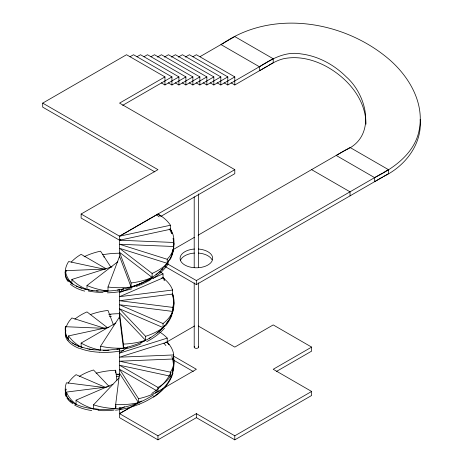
<?xml version="1.0" encoding="UTF-8"?>
<svg xmlns="http://www.w3.org/2000/svg" width="463" height="463" viewBox="0 0 463 463"><rect width="100%" height="100%" fill="white"/><g stroke="black" fill="none" stroke-linecap="round" stroke-linejoin="round"><path stroke-width="0.69" d="M115.831 323.029L81.129 343.066L81.129 347.094A54.298 31.368 -0.1 0 1 68.622 335.883L108.944 327.202M150.631 278.367L152.107 277.435L152.107 273.407A54.374 31.391 0 0 0 167.23 263.325L167.23 259.292L169.742 256.265A54.356 31.386 0 0 0 173.613 247.335L173.741 242.467A54.356 31.38 0 0 0 170.453 229.266L170.453 225.232A54.356 31.38 0 0 0 157.964 214.016L160.25 216.007L159.37 215.214M170.482 257.879C173.087 252.555 174.348 246.524 173.735 240.61M173.868 244.609L173.885 243.11M365.973 124.165C365.868 98.492 346.388 76.829 324.604 65.543C313.243 59.802 300.284 56.44 287.517 58.078C276.932 59.079 268.459 65.96 259.384 70.775L234.799 84.972L231.078 82.825M87.189 348.732L78.421 346.11L74.757 344.403L70.735 341.804L68.402 339.651L66.273 336.589L65.295 333.395L65.48 330.16L65.329 330.97M65.231 332.584L65.242 331.78M168.671 320.315C173.596 312.537 175.321 302.663 172.566 293.802M173.851 304.255L173.885 302.756M65.266 390.656L65.561 389.047C64.068 403.163 82.593 407.446 93.358 408.893C114.176 411.115 135.989 406.45 153.508 394.817M67.963 280.005C65.555 277.493 64.999 273.986 65.352 270.693L105.819 269.026M65.231 272.898L65.295 272.094M173.694 246.814L173.613 247.589M105.095 328.354L65.352 326.71L65.352 330.744L65.48 329.905M115.669 404.598L119.547 373.311L138.53 402.7A54.356 31.38 0 0 1 115.669 404.598L115.669 408.632L115.218 408.69M116.022 405.785L115.669 408.632L114.222 408.557A54.356 31.386 0 0 1 98.758 406.323L93.509 404.87L93.509 408.904L98.752 409.344M173.058 238.347A56.804 41.132 5.9 0 1 173.752 246.501L173.706 246.762M173.625 247.607L172.705 252.069M65.352 330.744L65.468 330.194M171.918 372.802C173.839 367.587 174.395 361.869 173.394 356.4M171.732 255.003L172.253 253.545M170.928 316.079L172.091 313.173M104.823 291.152L107.995 291.042L107.995 287.008L119.547 256.357L131.093 287.008L140.949 283.408L151.372 277.922M171.536 314.614L172.635 311.42L172.635 307.386A54.385 31.397 0 0 0 172.635 294.051L172.635 290.017L171.536 287.581A54.356 31.386 0 0 0 164.718 279.258L163.04 277.887L163.04 273.859A54.379 31.397 0 0 0 159.37 271.318M167.155 263.459L170.477 257.891M169.742 259.292L167.23 263.325L119.547 248.295L152.107 273.407M120.889 348.662C139.265 345.074 158.219 336.566 168.665 320.321M81.129 343.066A54.316 31.357 0 0 0 100.558 350.271L100.558 346.243L119.547 316.848L123.424 348.141L124.871 347.817M120.71 407.805L119.547 409.605L124.501 406.74M168.081 262.104L163.977 267.435L158.907 272.389M166.825 323.064L167.78 321.704M165.088 266.144L166.148 264.819M164.718 325.709L164.209 326.299M164.105 326.415L163.04 327.584A54.368 31.386 0 0 1 145.585 336.317L145.585 340.346L140.335 342.805M123.476 288.501L119.547 292.657L163.04 273.859M162.38 328.29L163.584 327.017M93.509 404.87L119.055 377.86M161.546 269.975L162.785 268.725M159.804 330.75L161.118 329.534M160.25 271.202L154.538 275.803L148.056 279.895M157.009 333.094L158.433 331.936M156.031 274.704L157.489 273.564M163.04 323.55L164.718 322.179A54.356 31.38 0 0 0 171.536 313.856L172.635 311.42L119.547 304.752L163.04 323.55L163.04 327.584L119.547 308.786L145.585 336.317M88.462 289.838L86.986 289.537L86.986 285.503L117.834 261.717M119.547 349.114L120.687 348.234M127.545 346.978L119.547 353.147L167.23 338.112L167.23 342.145L168.868 344.651M150.481 278.46L149.728 278.911M149.179 338.401L150.834 337.405M375.331 177.242C395.541 167.178 416.266 151.702 419.571 127.724C423.726 101.889 409.02 77.008 390.297 60.381C345.763 21.344 273.876 8.704 223.178 43.29L200.068 56.631M345.08 150.278C377.073 137.216 367.333 95.337 346.312 76.91C334.176 64.785 318.243 56.046 301.1 53.922C286.047 51.115 272.285 58.523 260.084 66.342L227.813 84.972L224.092 82.825M343.083 151.442L198.095 235.21M229.914 39.43L234.799 36.577L273.216 58.76L260.084 66.342M268.361 65.659L273.216 62.794L273.216 58.76M336.914 155.059L350.045 147.477L388.463 169.661L388.463 173.689L375.331 181.27M343.129 151.442L344.142 150.851M382.536 173.052L196.381 280.555L166.639 263.383M154.833 171.883L42.712 107.15L42.712 103.116L126.532 54.727L164.95 76.904L164.95 84.972L161.228 82.825M130.022 56.741L133.518 54.727L171.935 76.904L171.935 84.972L168.214 82.825M137.007 56.741L140.503 54.727L178.921 76.904L178.921 84.972L175.199 82.825M143.993 56.741L147.483 54.727L185.9 76.904L185.9 84.972L182.185 82.825M150.979 56.741L154.468 54.727L192.886 76.904L192.886 84.972L189.17 82.825M157.379 57.076L161.454 54.727L199.871 76.904L199.871 84.972L196.156 82.825M164.365 57.076L168.439 54.727L206.857 76.904L206.857 84.972L203.141 82.825M171.351 57.076L175.425 54.727L213.842 76.904L213.842 84.972L210.127 82.825M178.336 57.076L182.41 54.727L220.828 76.904L220.828 84.972L217.106 82.825M185.322 57.076L189.396 54.727L227.813 76.904L227.813 84.972M192.886 56.741L196.381 54.727L234.799 76.904L234.799 84.972M164.95 76.904L119.547 103.116L234.799 169.655L234.799 173.689L160.887 216.36M122.654 105.356L171.935 76.904M164.95 84.972L178.921 76.904M171.935 84.972L185.9 76.904M178.921 84.972L192.886 76.904M185.9 84.972L199.871 76.904M192.886 84.972L206.857 76.904M199.871 84.972L213.842 76.904M206.857 84.972L220.828 76.904M213.842 84.972L227.813 76.904M220.828 84.972L234.799 76.904M173.741 242.467L119.547 240.228L81.129 218.05L81.129 214.016L157.964 169.655L42.712 103.116M81.129 214.016L119.547 236.194L234.799 169.655M119.547 257.833L119.547 236.194L157.987 214.033M120.797 239.504L119.547 240.228L170.448 229.266M172.716 249.858L194.333 237.38M164.782 266.347L196.381 284.589L382.56 177.092M166.639 342.088L194.524 325.993M119.547 407.59L119.547 417.672L157.964 439.85L196.381 417.672L234.799 439.85L311.628 395.489L311.628 391.455L234.799 435.816L196.381 413.638L157.964 435.816L119.547 413.638L141.412 401.016M155.151 393.081L196.381 369.277L173.451 356.041M119.547 413.638L140.619 401.479M155.493 392.896L157.976 391.466L157.964 387.427A54.316 31.357 0 0 0 170.448 376.205L170.448 372.171A54.35 31.38 0 0 0 173.741 358.975L173.625 354.154A54.35 31.38 0 0 0 169.742 345.178L167.23 342.145L119.547 357.181L173.741 354.942M276.313 371.523L311.628 351.133L311.628 347.1L273.216 369.277L311.628 391.455M221.667 44.159L228.919 40.003M260.079 70.376L267.365 66.232M383.526 172.479L388.463 169.661M383.526 176.507C405.061 166.263 422.343 144.155 420.184 119.402M144.578 281.724L146.337 280.827M142.783 282.58L139.114 284.184M164.105 279.056L163.04 277.887L119.547 296.685L172.635 290.017M74.989 403.672L76.054 404.205L76.054 400.171L112.955 384.221M135.329 285.63L137.233 284.924M135.318 285.636C125.207 289.207 114.506 291.088 103.787 291.175M67.968 280.011L71.863 283.489L71.863 279.455L112.052 266.786M129.49 287.494L131.446 286.915M96.096 373.242L98.758 372.559A54.35 31.38 0 0 1 114.222 370.325L115.669 370.25L116.902 380.204M119.547 236.194L170.453 225.232M121.543 289.387L123.54 288.976M93.948 349.82L106.994 350.248L120.884 348.662M117.544 290.081L119.541 289.757M116.884 349.328L118.881 349.015M131.093 282.98L135.318 282.343A54.362 31.386 0 0 0 149.728 278.408L152.107 277.435L119.547 252.329L131.093 282.98L131.093 287.008A54.379 31.397 0 0 1 107.995 287.014M67.557 397.792L66.458 396.108L66.458 392.074L107.352 386.941M115.125 408.702L114.222 408.812M108.955 350.144L103.139 350.323M123.424 344.107L124.871 344.032A54.35 31.38 0 0 0 140.335 341.798L145.585 340.346L119.547 312.82L123.424 344.107L123.424 348.141A54.35 31.374 0 0 1 100.558 346.237M104.557 291.158C92.12 291.082 78.143 289.624 68.634 280.752M173.741 246.501L119.547 244.261L167.23 259.292M96.327 290.897L98.15 291.03M109.615 314.539L110.935 314.637M87.194 348.732L93.937 349.814M172.635 307.386L119.547 300.719L172.635 294.051L172.456 293.449M105.199 387.641L66.458 382.774A54.379 31.397 0 0 0 66.458 396.108M107.995 291.042L103.776 290.411A54.356 31.38 0 0 1 89.365 286.475L86.986 285.503M91.055 290.289L92.779 290.532M92.189 349.6L88.815 349.056M89.365 290L88.612 289.867M104.702 269.292L68.64 261.531A54.35 31.38 0 0 0 65.352 274.727L65.48 275.311L65.242 273.708M170.448 372.171L119.547 361.209L173.741 358.975L173.613 357.887M170.448 376.205L119.547 365.243L157.964 387.427M87.733 289.699L84.579 288.97M105.24 328.47L71.863 317.948L69.352 320.981A54.356 31.386 0 0 0 66.197 327.052M81.135 347.105L82.576 347.557M81.615 288.113L78.855 287.135M79.746 346.619L77.136 345.566M105.049 387.207L76.054 374.677L74.369 376.049A54.356 31.38 0 0 0 68.171 383.271M76.32 286.041L77.558 286.603M74.751 344.403L75.915 344.993M74.884 403.614L74.369 403.337M220.967 44.564L259.384 66.741L259.384 70.775M336.219 155.464L374.636 177.642L374.636 181.675M311.628 169.661L350.045 191.838L350.045 195.872M311.628 347.1L273.216 324.916L234.799 347.1L198.239 325.993M105.917 268.656L81.129 254.343A54.316 31.357 0 0 0 71.29 262.11M173.451 360.075L193.279 371.523M72.616 343.147L73.652 343.783M72.957 284.213L70.162 282.193M72.286 402.075L70.445 400.715M107.549 327.763L86.986 311.906A54.379 31.397 0 0 0 74.867 319.169M76.054 404.205L74.369 402.833A54.362 31.386 0 0 1 67.557 394.517L66.458 392.074M162.791 277.632L164.73 279.774L163.04 277.887M109.227 386.599L93.509 369.978A54.368 31.391 0 0 0 79.167 376.517M71.863 283.489L69.352 280.462A54.35 31.38 0 0 1 65.48 271.532L65.433 271.272M68.183 398.55L68.865 399.291M164.209 279.172L164.718 279.762M167.155 342.03L168.954 344.79M111.022 267.359L100.558 251.166A54.316 31.362 0 0 0 84.058 256.803M138.53 398.666L119.547 369.277L157.964 391.455A54.304 31.391 0 0 1 138.547 398.695L138.53 402.7M170.245 228.855L170.708 229.798M170.714 229.81L171.351 231.24M171.356 231.251L171.732 232.206M113.522 325.055L107.995 310.395L103.776 311.032A54.356 31.386 0 0 0 90.198 314.649M65.914 335.797L65.428 334.199M171.923 232.704L172.253 233.676M65.352 274.727L65.352 270.693M173.48 238.613L173.689 240.1M234.799 435.816L234.799 439.85M198.552 193.922L198.552 267.62M198.552 282.795L198.552 347.1M196.381 280.555L196.381 284.589M196.381 413.638L196.381 417.672M194.205 196.81L194.205 267.62M194.205 282.795L194.205 347.1M157.964 435.816L157.964 439.85M119.547 289.294L119.547 318.422M119.547 348.72L119.547 376.13M115.669 370.25L115.669 372.941M68.64 335.878L68.64 339.911A54.356 31.38 0 0 1 65.352 326.71M198.349 249.036A16.298 9.41 0 0 1 210.156 263.406A16.298 9.41 0 0 1 182.607 263.406A16.298 9.41 0 0 1 194.414 249.036M180.356 260.698A16.298 9.41 0 0 1 194.414 253.07M198.349 253.07A16.298 9.41 0 0 1 212.048 259.818M198.401 346.637A2.17 1.256 0 0 1 197.51 348.17A2.17 1.256 0 0 1 194.744 347.921A2.17 1.256 0 0 1 194.691 346.307M169.724 229.445A56.804 41.132 5.9 0 1 171.669 233.699M156.662 214.849A56.712 38.927 11.5 0 1 159.127 216.898M169.174 228.948A56.712 38.927 11.5 0 1 169.458 229.451M168.353 263.644A56.822 40.489 -8.3 0 1 153.23 278.356M131.793 288.819A56.827 34.013 -14.7 0 1 107.387 292.847M86.986 289.537A54.368 31.386 0 0 1 71.863 279.461M84.7 291.123A56.816 26.2 -10.7 0 1 70.301 284.05M65.208 274.727A56.799 22.461 -0.7 0 1 66.487 270.768M161.199 277.922A56.827 36.809 13.7 0 1 161.709 278.413M164.521 328.163A56.816 39.708 -10.2 0 1 146.754 341.636M172.126 294.132A56.833 41.537 3.5 0 1 173 311.477M123.673 350.346A56.799 32.595 -14.7 0 1 99.4 352.221M99.169 352.233A56.764 28.579 -12.9 0 1 79.399 348.199M78.86 348.269A56.752 25.147 -9.3 0 1 67.557 340.195M67.349 340.143A56.804 23.028 -4.4 0 1 65.902 330.744M158.832 331.479A54.368 31.391 0 0 1 167.23 338.112M165.575 342.111A56.816 37.978 12.8 0 1 165.899 342.522M173.567 358.987A56.799 41.687 0.9 0 1 171.212 376.39M171.374 376.373A56.764 41.028 -6.2 0 1 159.174 392.202M159.44 392.254A56.752 38.753 -11.8 0 1 139.415 404.112M139.467 404.101A56.804 35.356 -14.4 0 1 115.513 410.195M93.509 408.904A54.374 31.391 0 0 1 76.054 400.171M91.79 410.565A56.822 27.375 -11.9 0 1 74.479 404.975M65.613 396.178A56.827 22.658 -2.6 0 1 66.336 389.146M155.944 391.86A56.729 35.512 14.4 0 1 156.459 392.254M173.793 247.595A56.804 41.641 -2.1 0 1 170.257 259.425M150.625 279.658A56.81 37.277 -13.4 0 1 135.838 286.626M103.058 292.442A56.799 29.105 -13.3 0 1 88.3 290.978M68.316 281.689A56.799 23.115 -4.8 0 1 65.341 275.323M102.618 254.783A54.356 31.38 0 0 1 119.79 253.22M103.533 256.878A56.804 28.804 13.1 0 1 104.522 256.89M163.943 280.08A56.804 40.194 9.1 0 1 164.498 280.723M172.028 314.69A56.799 41.236 -5.3 0 1 165.441 326.004M141.059 343.777A56.799 35.587 -14.4 0 1 125.074 348.963M108.707 314.342A54.385 31.397 0 0 1 119.547 313.711M109.337 316.449A56.833 30.176 13.9 0 1 111.369 316.617M173.098 356.412A56.799 41.039 6.3 0 1 173.382 357.893M113.973 410.114A56.804 30.952 -14.2 0 1 97.988 410.484M73.015 403.817A56.81 23.978 -7.1 0 1 66.892 397.925M116.398 374.254A54.345 31.374 0 0 1 119.304 374.202M116.554 376.338A56.787 31.525 14.4 0 1 118.609 376.662M163.89 343.152A56.781 38.064 12.6 0 1 165.916 345.63M171.819 356.481A56.781 38.064 12.6 0 1 172.427 372.929M173.012 372.923A56.787 41.248 -5.2 0 1 153.479 397.19M170.76 372.669A56.81 38.371 -12.3 0 1 151.742 393.434M116.248 374.55A56.712 31.449 14.4 0 1 118.233 374.845M116.207 374.179A57.175 31.999 14.5 0 1 118.215 374.48"/></g></svg>
